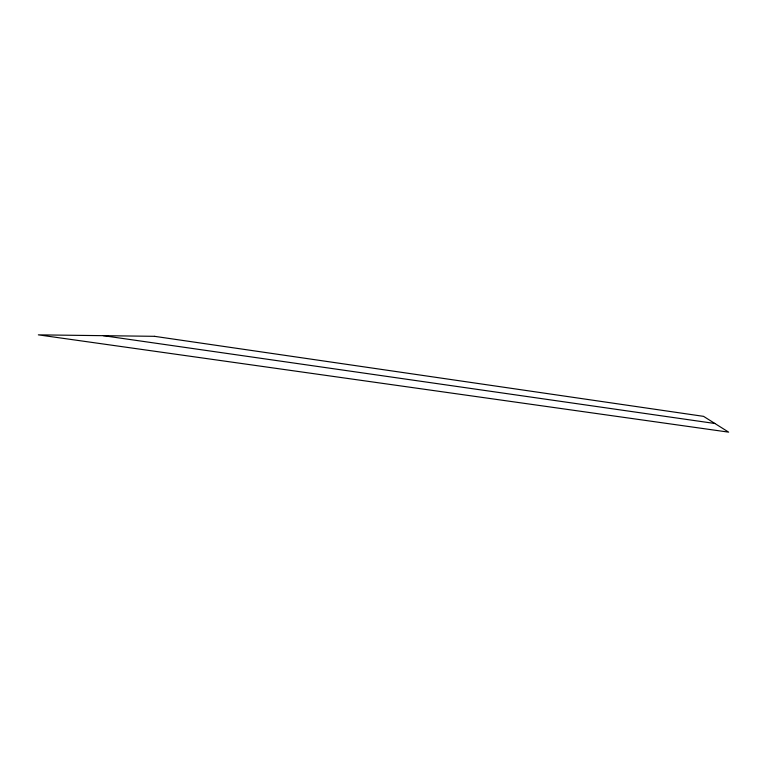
<?xml version="1.0" encoding="UTF-8"?>
<svg xmlns="http://www.w3.org/2000/svg" width="767" height="767" viewBox="0 0 767 767"><rect width="100%" height="100%" fill="white"/><g stroke="black" fill="none" stroke-linecap="round" stroke-linejoin="round"><path stroke-width="1.15" d="M103.305 335.678L714.902 423.499M154.474 336.32L38.35 334.853L728.65 432.147L703.56 416.356L154.474 336.32"/></g></svg>
